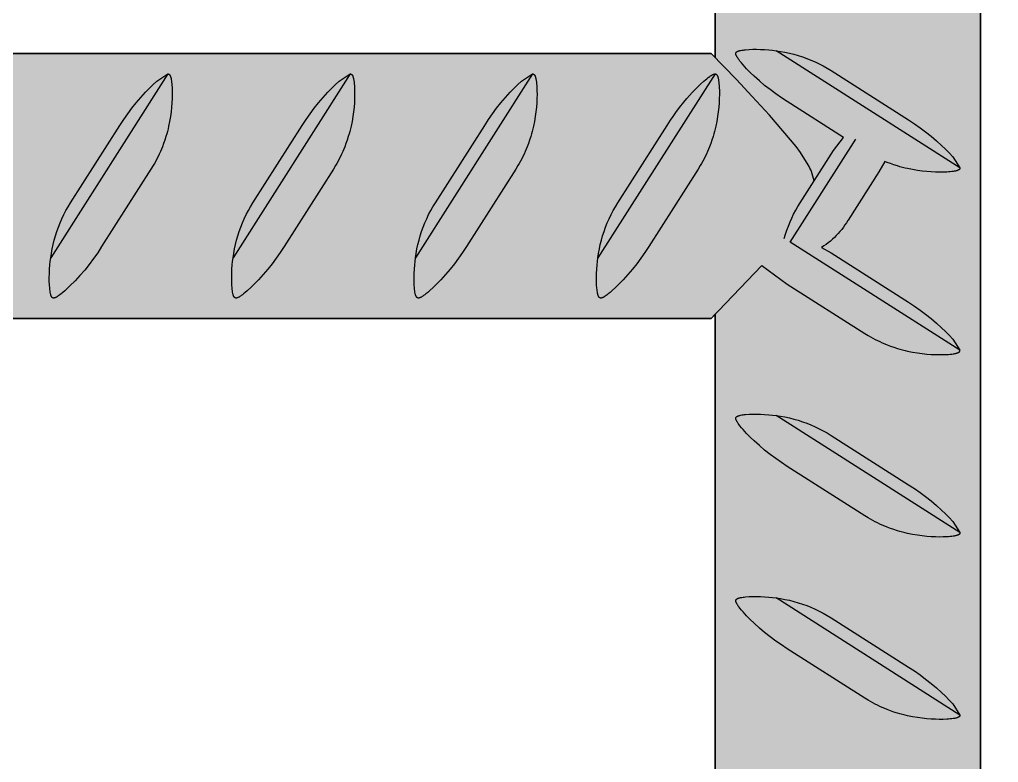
# Model space of a CAD drawing. Header units: millimetres. Extents: x 0 to 1192, y -689 to 404.
# Drawn here: x 345.6 to 404.6, y 158.2 to 203 of the extents above; entities that cross this region are included whole.
import ezdxf

# ---------------------------------------------------------------- set-up
doc = ezdxf.new("R2010")
doc.units = ezdxf.units.MM
doc.layers.add('Blocks', color=7, linetype='Continuous')
doc.layers.add('Blocks$Fill', color=7, linetype='Continuous', true_color=0xffffff)
doc.layers.add('Blocks$Inner', color=7, linetype='Continuous', lineweight=25, true_color=0x007f00)
doc.layers.add('Blocks$Outline', color=7, linetype='Continuous', lineweight=35, true_color=0xff3f3f)

# ---------------------------------------------------------------- blocks, each defined once
blk = doc.blocks.new('Rebar Side Table Front')
at = {"layer": 'Blocks$Fill'}
h = blk.add_hatch(color=256, dxfattribs=at)
h.paths.add_polyline_path([(387.521, 3), (387.522, 1.932), (387.526, 1.864), (387.532, 1.795), (387.54, 1.728), (387.55, 1.66), (387.563, 1.593), (387.578, 1.526), (387.595, 1.46), (387.615, 1.395), (387.637, 1.33), (387.661, 1.266), (387.687, 1.203), (387.715, 1.141), (387.745, 1.08), (387.778, 1.02), (387.812, 0.961), (387.849, 0.903), (387.887, 0.847), (387.928, 0.792), (387.97, 0.738), (388.014, 0.686), (388.06, 0.635), (388.107, 0.586), (388.156, 0.538), (388.207, 0.493), (388.259, 0.449), (388.313, 0.406), (388.368, 0.366), (388.424, 0.328), (388.482, 0.291), (388.541, 0.257), (388.601, 0.224), (388.662, 0.194), (388.724, 0.166), (388.787, 0.139), (388.851, 0.115), (388.916, 0.094), (388.982, 0.074), (389.048, 0.057), (389.114, 0.042), (389.181, 0.029), (389.249, 0.019), (389.317, 0.01), (389.385, 0.005), (389.453, 0.001), (389.521, 0), (401.589, 0.001), (401.658, 0.005), (401.726, 0.01), (401.794, 0.019), (401.861, 0.029), (401.928, 0.042), (401.995, 0.057), (402.061, 0.074), (402.126, 0.094), (402.191, 0.115), (402.255, 0.139), (402.318, 0.166), (402.38, 0.194), (402.441, 0.224), (402.501, 0.257), (402.56, 0.291), (402.618, 0.328), (402.675, 0.366), (402.73, 0.406), (402.783, 0.449), (402.836, 0.493), (402.886, 0.538), (402.935, 0.586), (402.983, 0.635), (403.029, 0.686), (403.073, 0.738), (403.115, 0.792), (403.155, 0.847), (403.194, 0.903), (403.23, 0.961), (403.265, 1.02), (403.297, 1.08), (403.327, 1.141), (403.356, 1.203), (403.382, 1.266), (403.406, 1.33), (403.427, 1.395), (403.447, 1.46), (403.464, 1.526), (403.479, 1.593), (403.492, 1.66), (403.503, 1.728), (403.511, 1.795), (403.517, 1.864), (403.52, 1.932), (403.521, 3), (403.521, 386), (452.521, 386), (453.521, 387), (453.521, 403), (452.521, 404), (228.521, 404), (4.521, 404), (3.521, 403), (3.521, 387), (4.521, 386), (53.521, 386), (53.521, 3), (53.522, 1.932), (53.532, 1.795), (53.54, 1.728), (53.55, 1.66), (53.563, 1.593), (53.578, 1.526), (53.595, 1.46), (53.615, 1.395), (53.637, 1.33), (53.661, 1.266), (53.687, 1.203), (53.715, 1.141), (53.745, 1.08), (53.778, 1.02), (53.812, 0.961), (53.849, 0.903), (53.887, 0.847), (53.928, 0.792), (53.97, 0.738), (54.014, 0.686), (54.059, 0.635), (54.107, 0.586), (54.156, 0.538), (54.207, 0.493), (54.259, 0.449), (54.313, 0.406), (54.368, 0.366), (54.424, 0.328), (54.482, 0.291), (54.541, 0.257), (54.601, 0.224), (54.662, 0.194), (54.724, 0.166), (54.787, 0.139), (54.851, 0.115), (54.916, 0.094), (54.982, 0.074), (55.048, 0.057), (55.114, 0.042), (55.181, 0.029), (55.249, 0.019), (55.317, 0.01), (55.385, 0.005), (55.453, 0.001), (55.521, 0), (67.589, 0.001), (67.658, 0.005), (67.726, 0.01), (67.794, 0.019), (67.861, 0.029), (67.928, 0.042), (67.995, 0.057), (68.061, 0.074), (68.126, 0.094), (68.191, 0.115), (68.255, 0.139), (68.318, 0.166), (68.38, 0.194), (68.441, 0.224), (68.501, 0.257), (68.56, 0.291), (68.618, 0.328), (68.675, 0.366), (68.73, 0.406), (68.783, 0.449), (68.836, 0.493), (68.886, 0.538), (68.935, 0.586), (68.983, 0.635), (69.029, 0.686), (69.073, 0.738), (69.115, 0.792), (69.155, 0.847), (69.194, 0.903), (69.23, 0.961), (69.265, 1.02), (69.297, 1.08), (69.327, 1.141), (69.356, 1.203), (69.382, 1.266), (69.406, 1.33), (69.427, 1.395), (69.447, 1.46), (69.464, 1.526), (69.479, 1.593), (69.492, 1.66), (69.503, 1.728), (69.511, 1.795), (69.517, 1.864), (69.52, 1.932), (69.521, 2), (69.521, 3), (69.521, 185.263), (69.771, 185), (72.617, 185), (387.271, 185), (387.521, 185.263)], flags=0)
h.paths.add_polyline_path([(387.521, 200.74), (387.271, 201), (94.617, 201), (69.771, 201), (69.521, 200.741), (69.521, 370.266), (69.771, 370), (72.617, 370), (387.271, 370), (387.521, 370.266)], flags=0)
at = {"layer": 'Blocks$Inner'}
for p, q in [((387.521, 370.266), (387.521, 200.74)), ((387.521, 185.263), (387.521, 3))]:
    blk.add_line(p, q, dxfattribs=at)
for points in [[(396.016, 397), (399.178, 394.986), (399.53, 394.756), (399.875, 394.516), (400.212, 394.264), (400.541, 394.003), (400.861, 393.732), (401.174, 393.451), (401.405, 393.228), (401.63, 392.998), (401.846, 392.76), (402.28, 392.094), (394.578, 397), (396.016, 397), (403.521, 397), (403.521, 3)], [(393.482, 193.308), (393.322, 193.878), (393.279, 193.981), (393.233, 194.083), (393.184, 194.183), (393.132, 194.282), (392.663, 195.026), (392.406, 195.375), (390.792, 197.277), (389.753, 198.404), (388.795, 199.416), (387.271, 201), (94.617, 201), (83.617, 201), (72.617, 201), (69.771, 201), (68.564, 199.748)], [(391.686, 189.842), (391.76, 190.093), (391.842, 190.342), (391.932, 190.587), (392.031, 190.83), (392.137, 191.069), (392.251, 191.304), (392.373, 191.536), (392.503, 191.763), (392.64, 191.986), (394.654, 195.148), (395.261, 195.924), (391.864, 198.088), (391.512, 198.318), (391.168, 198.558), (390.831, 198.81), (390.502, 199.071), (390.181, 199.342), (389.869, 199.624), (389.637, 199.846), (389.413, 200.076), (389.196, 200.314), (389.103, 200.422), (389.013, 200.533), (388.962, 200.6), (388.912, 200.668), (388.875, 200.722), (388.858, 200.749), (388.84, 200.777), (388.827, 200.8), (388.814, 200.823), (388.802, 200.847), (388.796, 200.859), (388.791, 200.871), (388.787, 200.88), (388.783, 200.889), (388.78, 200.898), (388.776, 200.908), (388.773, 200.917), (388.771, 200.926), (388.768, 200.936), (388.767, 200.941), (388.766, 200.946), (388.765, 200.953), (388.763, 200.96), (388.763, 200.964), (388.763, 200.968), (388.762, 200.972), (388.762, 200.975), (388.762, 200.979), (388.762, 200.983), (388.762, 200.987), (388.762, 200.99), (388.762, 200.994), (388.762, 200.998), (388.763, 201.002), (388.763, 201.005), (388.764, 201.009), (388.765, 201.012), (388.765, 201.015), (388.766, 201.018), (388.767, 201.021), (388.768, 201.025), (388.769, 201.028), (388.77, 201.031), (388.772, 201.034), (388.773, 201.037), (388.774, 201.04), (388.776, 201.043), (388.777, 201.046), (388.779, 201.049), (388.781, 201.052), (388.782, 201.054), (388.784, 201.057), (388.787, 201.06), (388.789, 201.063), (388.791, 201.066), (388.794, 201.069), (388.796, 201.072), (388.799, 201.074), (388.801, 201.077), (388.804, 201.08), (388.807, 201.082), (388.81, 201.084), (388.813, 201.087), (388.816, 201.089), (388.819, 201.091), (388.825, 201.096), (388.828, 201.099), (388.832, 201.101), (388.836, 201.104), (388.84, 201.106), (388.849, 201.111), (388.857, 201.115), (388.865, 201.119), (388.874, 201.123), (388.882, 201.127), (388.891, 201.131), (388.903, 201.135), (388.914, 201.14), (388.926, 201.144), (388.938, 201.148), (388.962, 201.155), (388.986, 201.161), (389.013, 201.168), (389.041, 201.174), (389.119, 201.189), (389.197, 201.201), (389.275, 201.211), (389.353, 201.219), (389.562, 201.235), (389.779, 201.243), (390.006, 201.245), (390.242, 201.24), (390.502, 201.228), (390.762, 201.208), (390.975, 201.186), (391.189, 201.159)], [(354.507, 199.759), (354.511, 199.759), (354.515, 199.759), (354.519, 199.759), (354.523, 199.758), (354.527, 199.758), (354.531, 199.758), (354.534, 199.757), (354.538, 199.756), (354.542, 199.756), (354.546, 199.755), (354.549, 199.754), (354.553, 199.753), (354.556, 199.751), (354.56, 199.75), (354.563, 199.749), (354.566, 199.747), (354.568, 199.746), (354.57, 199.745), (354.573, 199.743), (354.577, 199.742), (354.58, 199.739), (354.583, 199.737), (354.586, 199.735), (354.589, 199.733), (354.592, 199.73), (354.595, 199.728), (354.598, 199.725), (354.601, 199.722), (354.604, 199.72), (354.606, 199.717), (354.609, 199.714), (354.612, 199.711), (354.614, 199.708), (354.617, 199.704), (354.62, 199.7), (354.623, 199.696), (354.626, 199.692), (354.629, 199.688), (354.631, 199.684), (354.634, 199.679), (354.636, 199.675), (354.641, 199.666), (354.646, 199.657), (354.65, 199.648), (354.654, 199.639), (354.659, 199.626), (354.664, 199.614), (354.669, 199.601), (354.673, 199.588), (354.681, 199.561), (354.688, 199.535), (354.699, 199.491), (354.708, 199.447), (354.716, 199.401), (354.723, 199.356), (354.736, 199.263), (354.746, 199.167), (354.755, 199.065), (354.762, 198.959), (354.77, 198.742), (354.772, 198.515), (354.767, 198.279), (354.755, 198.025), (354.735, 197.759), (354.705, 197.477), (354.666, 197.196), (354.615, 196.897), (354.554, 196.6), (354.518, 196.446), (354.479, 196.292), (354.437, 196.138), (354.392, 195.986), (354.325, 195.773), (354.251, 195.562), (354.18, 195.372), (354.119, 195.222), (354.056, 195.073), (353.989, 194.926), (353.919, 194.78), (353.849, 194.64), (353.776, 194.501), (353.7, 194.365), (353.621, 194.229), (353.488, 194.013), (350.513, 189.343), (350.276, 188.977), (350.027, 188.62), (349.765, 188.272), (349.492, 187.932), (349.207, 187.603), (348.911, 187.283), (348.604, 186.973), (348.287, 186.675), (348.179, 186.582), (348.068, 186.492), (348.001, 186.441), (347.933, 186.391), (347.879, 186.354), (347.852, 186.336), (347.824, 186.319), (347.801, 186.305), (347.778, 186.293), (347.754, 186.28), (347.742, 186.275), (347.73, 186.269), (347.721, 186.265), (347.712, 186.262), (347.703, 186.258), (347.693, 186.255), (347.684, 186.252), (347.675, 186.249), (347.665, 186.247), (347.66, 186.245), (347.656, 186.244), (347.648, 186.243), (347.641, 186.242), (347.637, 186.241), (347.633, 186.241), (347.629, 186.241), (347.626, 186.241), (347.622, 186.24), (347.618, 186.24), (347.614, 186.24), (347.611, 186.24), (347.607, 186.241), (347.603, 186.241), (347.599, 186.241), (347.596, 186.242), (347.592, 186.242), (347.589, 186.243), (347.586, 186.244), (347.583, 186.245), (347.58, 186.246), (347.576, 186.247), (347.573, 186.248), (347.57, 186.249), (347.567, 186.25), (347.564, 186.251), (347.561, 186.253), (347.558, 186.254), (347.555, 186.256), (347.552, 186.257), (347.55, 186.259), (347.547, 186.261), (347.544, 186.263), (347.541, 186.265), (347.538, 186.267), (347.535, 186.27), (347.532, 186.272), (347.529, 186.275), (347.527, 186.277), (347.524, 186.28), (347.522, 186.283), (347.519, 186.285), (347.517, 186.288), (347.514, 186.291), (347.512, 186.294), (347.51, 186.297), (347.505, 186.303), (347.503, 186.307), (347.5, 186.311), (347.497, 186.315), (347.495, 186.319), (347.49, 186.327), (347.486, 186.335), (347.482, 186.344), (347.478, 186.352), (347.474, 186.361), (347.47, 186.369), (347.466, 186.381), (347.461, 186.393), (347.457, 186.405), (347.453, 186.417), (347.446, 186.44), (347.44, 186.465), (347.433, 186.492), (347.427, 186.519), (347.412, 186.597), (347.4, 186.675), (347.39, 186.753), (347.382, 186.832), (347.367, 187.04), (347.358, 187.258), (347.356, 187.485), (347.361, 187.72), (347.373, 187.981), (347.393, 188.24), (347.415, 188.454), (347.442, 188.667)], [(365.507, 199.759), (365.511, 199.759), (365.515, 199.759), (365.519, 199.759), (365.523, 199.758), (365.527, 199.758), (365.531, 199.758), (365.534, 199.757), (365.538, 199.756), (365.542, 199.756), (365.546, 199.755), (365.549, 199.754), (365.553, 199.753), (365.556, 199.751), (365.56, 199.75), (365.563, 199.749), (365.566, 199.747), (365.568, 199.746), (365.57, 199.745), (365.573, 199.743), (365.577, 199.742), (365.58, 199.739), (365.583, 199.737), (365.586, 199.735), (365.589, 199.733), (365.592, 199.73), (365.595, 199.728), (365.598, 199.725), (365.601, 199.722), (365.604, 199.72), (365.606, 199.717), (365.609, 199.714), (365.612, 199.711), (365.614, 199.708), (365.617, 199.704), (365.62, 199.7), (365.623, 199.696), (365.626, 199.692), (365.629, 199.688), (365.631, 199.684), (365.634, 199.679), (365.636, 199.675), (365.641, 199.666), (365.646, 199.657), (365.65, 199.648), (365.654, 199.639), (365.659, 199.626), (365.664, 199.614), (365.669, 199.601), (365.673, 199.588), (365.681, 199.561), (365.688, 199.535), (365.699, 199.491), (365.708, 199.447), (365.716, 199.401), (365.723, 199.356), (365.736, 199.263), (365.746, 199.167), (365.755, 199.065), (365.762, 198.959), (365.77, 198.742), (365.772, 198.515), (365.767, 198.279), (365.755, 198.025), (365.735, 197.759), (365.705, 197.477), (365.666, 197.196), (365.615, 196.897), (365.554, 196.6), (365.518, 196.446), (365.479, 196.292), (365.437, 196.138), (365.392, 195.986), (365.325, 195.773), (365.251, 195.562), (365.18, 195.372), (365.119, 195.222), (365.056, 195.073), (364.989, 194.926), (364.919, 194.78), (364.849, 194.64), (364.776, 194.501), (364.7, 194.365), (364.621, 194.229), (364.488, 194.013), (361.513, 189.343), (361.283, 188.991), (361.043, 188.646), (360.791, 188.309), (360.53, 187.98), (360.259, 187.659), (359.978, 187.347), (359.755, 187.115), (359.525, 186.891), (359.287, 186.675), (359.179, 186.582), (359.068, 186.492), (359.001, 186.441), (358.933, 186.391), (358.879, 186.354), (358.852, 186.336), (358.824, 186.319), (358.801, 186.305), (358.778, 186.293), (358.754, 186.28), (358.742, 186.275), (358.73, 186.269), (358.721, 186.265), (358.712, 186.262), (358.703, 186.258), (358.693, 186.255), (358.684, 186.252), (358.675, 186.249), (358.665, 186.247), (358.66, 186.245), (358.656, 186.244), (358.648, 186.243), (358.641, 186.242), (358.637, 186.241), (358.633, 186.241), (358.629, 186.241), (358.626, 186.241), (358.622, 186.24), (358.618, 186.24), (358.614, 186.24), (358.611, 186.24), (358.607, 186.241), (358.603, 186.241), (358.599, 186.241), (358.596, 186.242), (358.592, 186.242), (358.589, 186.243), (358.586, 186.244), (358.583, 186.245), (358.58, 186.246), (358.576, 186.247), (358.573, 186.248), (358.57, 186.249), (358.567, 186.25), (358.564, 186.251), (358.561, 186.253), (358.558, 186.254), (358.555, 186.256), (358.552, 186.257), (358.55, 186.259), (358.547, 186.261), (358.544, 186.263), (358.541, 186.265), (358.538, 186.267), (358.535, 186.27), (358.532, 186.272), (358.529, 186.275), (358.527, 186.277), (358.524, 186.28), (358.522, 186.283), (358.519, 186.285), (358.517, 186.288), (358.514, 186.291), (358.512, 186.294), (358.51, 186.297), (358.505, 186.303), (358.503, 186.307), (358.5, 186.311), (358.497, 186.315), (358.495, 186.319), (358.49, 186.327), (358.486, 186.335), (358.482, 186.344), (358.478, 186.352), (358.474, 186.361), (358.47, 186.369), (358.466, 186.381), (358.461, 186.393), (358.457, 186.405), (358.453, 186.417), (358.446, 186.44), (358.44, 186.465), (358.433, 186.492), (358.427, 186.519), (358.412, 186.597), (358.4, 186.675), (358.39, 186.753), (358.382, 186.832), (358.367, 187.04), (358.358, 187.258), (358.356, 187.485), (358.361, 187.72), (358.373, 187.981), (358.393, 188.24), (358.415, 188.454), (358.442, 188.667)], [(376.507, 199.759), (376.511, 199.759), (376.515, 199.759), (376.519, 199.759), (376.523, 199.758), (376.527, 199.758), (376.531, 199.758), (376.534, 199.757), (376.538, 199.756), (376.542, 199.756), (376.546, 199.755), (376.549, 199.754), (376.553, 199.753), (376.556, 199.751), (376.56, 199.75), (376.563, 199.749), (376.566, 199.747), (376.568, 199.746), (376.57, 199.745), (376.573, 199.743), (376.577, 199.742), (376.58, 199.739), (376.583, 199.737), (376.586, 199.735), (376.589, 199.733), (376.592, 199.73), (376.595, 199.728), (376.598, 199.725), (376.601, 199.722), (376.604, 199.72), (376.606, 199.717), (376.609, 199.714), (376.612, 199.711), (376.614, 199.708), (376.617, 199.704), (376.62, 199.7), (376.623, 199.696), (376.626, 199.692), (376.629, 199.688), (376.631, 199.684), (376.634, 199.679), (376.636, 199.675), (376.641, 199.666), (376.646, 199.657), (376.65, 199.648), (376.654, 199.639), (376.659, 199.626), (376.664, 199.614), (376.669, 199.601), (376.673, 199.588), (376.681, 199.561), (376.688, 199.535), (376.699, 199.491), (376.708, 199.447), (376.716, 199.401), (376.723, 199.356), (376.736, 199.263), (376.746, 199.167), (376.755, 199.065), (376.762, 198.959), (376.77, 198.742), (376.772, 198.515), (376.767, 198.279), (376.755, 198.025), (376.735, 197.759), (376.705, 197.477), (376.666, 197.196), (376.615, 196.897), (376.554, 196.6), (376.518, 196.446), (376.479, 196.292), (376.437, 196.138), (376.392, 195.986), (376.325, 195.773), (376.251, 195.562), (376.18, 195.372), (376.119, 195.222), (376.056, 195.073), (375.989, 194.926), (375.919, 194.78), (375.849, 194.64), (375.776, 194.501), (375.7, 194.365), (375.621, 194.229), (375.488, 194.013), (372.513, 189.343), (372.283, 188.991), (372.043, 188.646), (371.791, 188.309), (371.53, 187.98), (371.259, 187.659), (370.978, 187.347), (370.755, 187.115), (370.525, 186.891), (370.287, 186.675), (370.179, 186.582), (370.068, 186.492), (370.001, 186.441), (369.933, 186.391), (369.879, 186.354), (369.852, 186.336), (369.824, 186.319), (369.801, 186.305), (369.778, 186.293), (369.754, 186.28), (369.742, 186.275), (369.73, 186.269), (369.721, 186.265), (369.712, 186.262), (369.703, 186.258), (369.693, 186.255), (369.684, 186.252), (369.675, 186.249), (369.665, 186.247), (369.66, 186.245), (369.656, 186.244), (369.648, 186.243), (369.641, 186.242), (369.637, 186.241), (369.633, 186.241), (369.629, 186.241), (369.626, 186.241), (369.622, 186.24), (369.618, 186.24), (369.614, 186.24), (369.611, 186.24), (369.607, 186.241), (369.603, 186.241), (369.599, 186.241), (369.596, 186.242), (369.592, 186.242), (369.589, 186.243), (369.586, 186.244), (369.583, 186.245), (369.58, 186.246), (369.576, 186.247), (369.573, 186.248), (369.57, 186.249), (369.567, 186.25), (369.564, 186.251), (369.561, 186.253), (369.558, 186.254), (369.555, 186.256), (369.552, 186.257), (369.55, 186.259), (369.547, 186.261), (369.544, 186.263), (369.541, 186.265), (369.538, 186.267), (369.535, 186.27), (369.532, 186.272), (369.529, 186.275), (369.527, 186.277), (369.524, 186.28), (369.522, 186.283), (369.519, 186.285), (369.517, 186.288), (369.514, 186.291), (369.512, 186.294), (369.51, 186.297), (369.505, 186.303), (369.503, 186.307), (369.5, 186.311), (369.497, 186.315), (369.495, 186.319), (369.49, 186.327), (369.486, 186.335), (369.482, 186.344), (369.478, 186.352), (369.474, 186.361), (369.47, 186.369), (369.466, 186.381), (369.461, 186.393), (369.457, 186.405), (369.453, 186.417), (369.446, 186.44), (369.44, 186.465), (369.433, 186.492), (369.427, 186.519), (369.412, 186.597), (369.4, 186.675), (369.39, 186.753), (369.382, 186.832), (369.367, 187.04), (369.358, 187.258), (369.356, 187.485), (369.361, 187.72), (369.373, 187.981), (369.393, 188.24), (369.415, 188.454), (369.442, 188.667)], [(387.507, 199.759), (387.511, 199.759), (387.515, 199.759), (387.519, 199.759), (387.523, 199.758), (387.527, 199.758), (387.531, 199.758), (387.534, 199.757), (387.538, 199.756), (387.542, 199.756), (387.546, 199.755), (387.549, 199.754), (387.553, 199.753), (387.556, 199.751), (387.56, 199.75), (387.563, 199.749), (387.566, 199.747), (387.568, 199.746), (387.57, 199.745), (387.573, 199.743), (387.577, 199.742), (387.58, 199.739), (387.583, 199.737), (387.586, 199.735), (387.589, 199.733), (387.592, 199.73), (387.595, 199.728), (387.598, 199.725), (387.601, 199.722), (387.604, 199.72), (387.606, 199.717), (387.609, 199.714), (387.612, 199.711), (387.614, 199.708), (387.617, 199.704), (387.62, 199.7), (387.623, 199.696), (387.626, 199.692), (387.629, 199.688), (387.631, 199.684), (387.634, 199.679), (387.636, 199.675), (387.641, 199.666), (387.646, 199.657), (387.65, 199.648), (387.654, 199.639), (387.659, 199.626), (387.664, 199.614), (387.669, 199.601), (387.673, 199.588), (387.681, 199.561), (387.688, 199.535), (387.699, 199.491), (387.708, 199.447), (387.716, 199.401), (387.723, 199.356), (387.736, 199.263), (387.746, 199.167), (387.755, 199.065), (387.762, 198.959), (387.77, 198.742), (387.772, 198.515), (387.767, 198.279), (387.755, 198.025), (387.735, 197.759), (387.705, 197.477), (387.666, 197.196), (387.615, 196.897), (387.554, 196.6), (387.518, 196.446), (387.479, 196.292), (387.437, 196.138), (387.392, 195.986), (387.325, 195.773), (387.251, 195.562), (387.18, 195.372), (387.119, 195.222), (387.056, 195.073), (386.989, 194.926), (386.919, 194.78), (386.849, 194.64), (386.776, 194.501), (386.7, 194.365), (386.621, 194.229), (386.488, 194.013), (383.513, 189.343), (383.283, 188.991), (383.043, 188.646), (382.791, 188.309), (382.53, 187.98), (382.259, 187.659), (381.978, 187.347), (381.755, 187.115), (381.525, 186.891), (381.287, 186.675), (381.179, 186.582), (381.068, 186.492), (381.001, 186.441), (380.933, 186.391), (380.879, 186.354), (380.852, 186.336), (380.824, 186.319), (380.801, 186.305), (380.778, 186.293), (380.754, 186.28), (380.742, 186.275), (380.73, 186.269), (380.721, 186.265), (380.712, 186.262), (380.703, 186.258), (380.693, 186.255), (380.684, 186.252), (380.675, 186.249), (380.665, 186.247), (380.66, 186.245), (380.656, 186.244), (380.648, 186.243), (380.641, 186.242), (380.637, 186.241), (380.633, 186.241), (380.629, 186.241), (380.626, 186.241), (380.622, 186.24), (380.618, 186.24), (380.614, 186.24), (380.611, 186.24), (380.607, 186.241), (380.603, 186.241), (380.599, 186.241), (380.596, 186.242), (380.592, 186.242), (380.589, 186.243), (380.586, 186.244), (380.583, 186.245), (380.58, 186.246), (380.576, 186.247), (380.573, 186.248), (380.57, 186.249), (380.567, 186.25), (380.564, 186.251), (380.561, 186.253), (380.558, 186.254), (380.555, 186.256), (380.552, 186.257), (380.55, 186.259), (380.547, 186.261), (380.544, 186.263), (380.541, 186.265), (380.538, 186.267), (380.535, 186.27), (380.532, 186.272), (380.529, 186.275), (380.527, 186.277), (380.524, 186.28), (380.522, 186.283), (380.519, 186.285), (380.517, 186.288), (380.514, 186.291), (380.512, 186.294), (380.51, 186.297), (380.505, 186.303), (380.503, 186.307), (380.5, 186.311), (380.497, 186.315), (380.495, 186.319), (380.49, 186.327), (380.486, 186.335), (380.482, 186.344), (380.478, 186.352), (380.474, 186.361), (380.47, 186.369), (380.466, 186.381), (380.461, 186.393), (380.457, 186.405), (380.453, 186.417), (380.446, 186.44), (380.44, 186.465), (380.433, 186.492), (380.427, 186.519), (380.412, 186.597), (380.4, 186.675), (380.39, 186.753), (380.382, 186.832), (380.367, 187.04), (380.358, 187.258), (380.356, 187.485), (380.361, 187.72), (380.373, 187.981), (380.393, 188.24), (380.415, 188.454), (380.442, 188.667)], [(402.28, 194.094), (402.281, 194.09), (402.28, 194.086), (402.28, 194.082), (402.28, 194.078), (402.28, 194.074), (402.279, 194.07), (402.279, 194.067), (402.278, 194.063), (402.277, 194.059), (402.276, 194.056), (402.275, 194.052), (402.274, 194.048), (402.273, 194.045), (402.272, 194.041), (402.27, 194.038), (402.269, 194.035), (402.268, 194.033), (402.267, 194.031), (402.265, 194.028), (402.263, 194.024), (402.261, 194.021), (402.259, 194.018), (402.257, 194.015), (402.254, 194.012), (402.252, 194.009), (402.249, 194.006), (402.247, 194.003), (402.244, 194), (402.241, 193.997), (402.238, 193.995), (402.235, 193.992), (402.233, 193.99), (402.23, 193.987), (402.226, 193.984), (402.222, 193.981), (402.218, 193.978), (402.214, 193.975), (402.209, 193.972), (402.205, 193.97), (402.201, 193.967), (402.197, 193.965), (402.188, 193.96), (402.179, 193.955), (402.17, 193.951), (402.161, 193.947), (402.148, 193.942), (402.135, 193.937), (402.122, 193.932), (402.109, 193.928), (402.083, 193.92), (402.056, 193.913), (402.013, 193.902), (401.968, 193.893), (401.923, 193.885), (401.878, 193.878), (401.784, 193.865), (401.689, 193.855), (401.586, 193.846), (401.481, 193.84), (401.263, 193.831), (401.036, 193.829), (400.8, 193.834), (400.546, 193.846), (400.281, 193.866), (399.999, 193.896), (399.718, 193.935), (399.419, 193.986), (399.122, 194.047), (398.967, 194.083), (398.813, 194.122), (398.66, 194.164), (398.507, 194.209), (398.294, 194.276), (398.083, 194.35), (397.893, 194.421), (397.748, 194.48), (397.382, 193.847), (395.536, 190.948), (395.521, 190.925), (395.435, 190.786), (395.343, 190.649), (395.248, 190.516), (395.148, 190.386), (395.044, 190.26), (394.935, 190.136), (394.823, 190.017), (394.707, 189.901), (394.587, 189.79), (394.463, 189.682), (394.336, 189.578), (394.206, 189.479), (394.072, 189.384), (393.935, 189.294), (394.508, 188.961), (399.178, 185.986), (399.53, 185.756), (399.875, 185.516), (400.212, 185.264), (400.541, 185.003), (400.861, 184.732), (401.174, 184.451), (401.405, 184.228), (401.63, 183.998), (401.846, 183.76), (402.28, 183.094), (392.045, 189.613), (395.995, 195.815)], [(94.617, 185), (387.271, 185), (390.329, 188.214), (391.864, 187.088), (396.535, 184.113), (396.751, 183.98), (396.886, 183.901), (397.023, 183.825), (397.161, 183.752), (397.301, 183.682), (397.447, 183.612), (397.595, 183.545), (397.743, 183.482), (397.893, 183.421), (398.083, 183.35), (398.294, 183.276), (398.507, 183.209), (398.66, 183.164), (398.813, 183.122), (398.967, 183.083), (399.122, 183.047), (399.419, 182.986), (399.718, 182.935), (399.999, 182.896), (400.281, 182.866), (400.546, 182.846), (400.8, 182.834), (401.036, 182.829), (401.263, 182.831), (401.481, 182.84), (401.586, 182.846), (401.689, 182.855), (401.784, 182.865), (401.878, 182.878), (401.923, 182.885), (401.968, 182.893), (402.013, 182.902), (402.056, 182.913), (402.083, 182.92), (402.109, 182.928), (402.122, 182.932), (402.135, 182.937), (402.148, 182.942), (402.161, 182.947), (402.17, 182.951), (402.179, 182.955), (402.188, 182.96), (402.197, 182.965), (402.201, 182.967), (402.205, 182.97), (402.209, 182.972), (402.214, 182.975), (402.218, 182.978), (402.222, 182.981), (402.226, 182.984), (402.23, 182.987), (402.233, 182.99), (402.235, 182.992), (402.238, 182.995), (402.241, 182.997), (402.244, 183), (402.247, 183.003), (402.249, 183.006), (402.252, 183.009), (402.254, 183.012), (402.257, 183.015), (402.259, 183.018), (402.261, 183.021), (402.263, 183.024), (402.265, 183.028), (402.267, 183.031), (402.268, 183.033), (402.269, 183.035), (402.27, 183.038), (402.272, 183.041), (402.273, 183.045), (402.274, 183.048), (402.275, 183.052), (402.276, 183.056), (402.277, 183.059), (402.278, 183.063), (402.279, 183.067), (402.279, 183.07), (402.28, 183.074), (402.28, 183.078), (402.28, 183.082), (402.28, 183.086), (402.281, 183.09), (402.28, 183.094)], [(402.28, 172.094), (402.281, 172.09), (402.28, 172.086), (402.28, 172.082), (402.28, 172.078), (402.28, 172.074), (402.279, 172.07), (402.279, 172.067), (402.278, 172.063), (402.277, 172.059), (402.276, 172.056), (402.275, 172.052), (402.274, 172.048), (402.273, 172.045), (402.272, 172.041), (402.27, 172.038), (402.269, 172.035), (402.268, 172.033), (402.267, 172.031), (402.265, 172.028), (402.263, 172.024), (402.261, 172.021), (402.259, 172.018), (402.257, 172.015), (402.254, 172.012), (402.252, 172.009), (402.249, 172.006), (402.247, 172.003), (402.244, 172), (402.241, 171.997), (402.238, 171.995), (402.235, 171.992), (402.233, 171.99), (402.23, 171.987), (402.226, 171.984), (402.222, 171.981), (402.218, 171.978), (402.214, 171.975), (402.209, 171.972), (402.205, 171.97), (402.201, 171.967), (402.197, 171.965), (402.188, 171.96), (402.179, 171.955), (402.17, 171.951), (402.161, 171.947), (402.148, 171.942), (402.135, 171.937), (402.122, 171.932), (402.109, 171.928), (402.083, 171.92), (402.056, 171.913), (402.013, 171.902), (401.968, 171.893), (401.923, 171.885), (401.878, 171.878), (401.784, 171.865), (401.689, 171.855), (401.586, 171.846), (401.481, 171.84), (401.263, 171.831), (401.036, 171.829), (400.8, 171.834), (400.546, 171.846), (400.281, 171.866), (399.999, 171.896), (399.718, 171.935), (399.419, 171.986), (399.122, 172.047), (398.967, 172.083), (398.813, 172.122), (398.66, 172.164), (398.507, 172.209), (398.294, 172.276), (398.083, 172.35), (397.893, 172.421), (397.743, 172.482), (397.595, 172.545), (397.447, 172.612), (397.301, 172.682), (397.161, 172.752), (397.023, 172.825), (396.886, 172.901), (396.751, 172.98), (396.535, 173.113), (391.864, 176.088), (391.512, 176.318), (391.168, 176.558), (390.831, 176.81), (390.502, 177.071), (390.181, 177.342), (389.869, 177.624), (389.637, 177.846), (389.413, 178.076), (389.196, 178.314), (389.103, 178.422), (389.013, 178.533), (388.962, 178.6), (388.912, 178.668), (388.875, 178.722), (388.858, 178.749), (388.84, 178.777), (388.827, 178.8), (388.814, 178.823), (388.802, 178.847), (388.796, 178.859), (388.791, 178.871), (388.787, 178.88), (388.783, 178.889), (388.78, 178.898), (388.776, 178.908), (388.773, 178.917), (388.771, 178.926), (388.768, 178.936), (388.767, 178.941), (388.766, 178.946), (388.765, 178.953), (388.763, 178.96), (388.763, 178.964), (388.763, 178.968), (388.762, 178.972), (388.762, 178.975), (388.762, 178.979), (388.762, 178.983), (388.762, 178.987), (388.762, 178.99), (388.762, 178.994), (388.762, 178.998), (388.763, 179.002), (388.763, 179.005), (388.764, 179.009), (388.765, 179.012), (388.765, 179.015), (388.766, 179.018), (388.767, 179.021), (388.768, 179.025), (388.769, 179.028), (388.77, 179.031), (388.772, 179.034), (388.773, 179.037), (388.774, 179.04), (388.776, 179.043), (388.777, 179.046), (388.779, 179.049), (388.781, 179.052), (388.782, 179.054), (388.784, 179.057), (388.787, 179.06), (388.789, 179.063), (388.791, 179.066), (388.794, 179.069), (388.796, 179.072), (388.799, 179.074), (388.801, 179.077), (388.804, 179.08), (388.807, 179.082), (388.81, 179.084), (388.813, 179.087), (388.816, 179.089), (388.819, 179.091), (388.825, 179.096), (388.828, 179.099), (388.832, 179.101), (388.836, 179.104), (388.84, 179.106), (388.849, 179.111), (388.857, 179.115), (388.865, 179.119), (388.874, 179.123), (388.882, 179.127), (388.891, 179.131), (388.903, 179.135), (388.914, 179.14), (388.926, 179.144), (388.938, 179.148), (388.962, 179.155), (388.986, 179.161), (389.013, 179.168), (389.041, 179.174), (389.119, 179.189), (389.197, 179.201), (389.275, 179.211), (389.353, 179.219), (389.562, 179.235), (389.779, 179.243), (390.006, 179.245), (390.242, 179.24), (390.502, 179.228), (390.762, 179.208), (390.975, 179.186), (391.189, 179.159)], [(402.28, 161.094), (402.281, 161.09), (402.28, 161.086), (402.28, 161.082), (402.28, 161.078), (402.28, 161.074), (402.279, 161.07), (402.279, 161.067), (402.278, 161.063), (402.277, 161.059), (402.276, 161.056), (402.275, 161.052), (402.274, 161.048), (402.273, 161.045), (402.272, 161.041), (402.27, 161.038), (402.269, 161.035), (402.268, 161.033), (402.267, 161.031), (402.265, 161.028), (402.263, 161.024), (402.261, 161.021), (402.259, 161.018), (402.257, 161.015), (402.254, 161.012), (402.252, 161.009), (402.249, 161.006), (402.247, 161.003), (402.244, 161), (402.241, 160.997), (402.238, 160.995), (402.235, 160.992), (402.233, 160.99), (402.23, 160.987), (402.226, 160.984), (402.222, 160.981), (402.218, 160.978), (402.214, 160.975), (402.209, 160.972), (402.205, 160.97), (402.201, 160.967), (402.197, 160.965), (402.188, 160.96), (402.179, 160.955), (402.17, 160.951), (402.161, 160.947), (402.148, 160.942), (402.135, 160.937), (402.122, 160.932), (402.109, 160.928), (402.083, 160.92), (402.056, 160.913), (402.013, 160.902), (401.968, 160.893), (401.923, 160.885), (401.878, 160.878), (401.784, 160.865), (401.689, 160.855), (401.586, 160.846), (401.481, 160.84), (401.263, 160.831), (401.036, 160.829), (400.8, 160.834), (400.546, 160.846), (400.281, 160.866), (399.999, 160.896), (399.718, 160.935), (399.419, 160.986), (399.122, 161.047), (398.967, 161.083), (398.813, 161.122), (398.66, 161.164), (398.507, 161.209), (398.294, 161.276), (398.083, 161.35), (397.893, 161.421), (397.743, 161.482), (397.595, 161.545), (397.447, 161.612), (397.301, 161.682), (397.161, 161.752), (397.023, 161.825), (396.886, 161.901), (396.751, 161.98), (396.535, 162.113), (391.864, 165.088), (391.512, 165.318), (391.168, 165.558), (390.831, 165.81), (390.502, 166.071), (390.181, 166.342), (389.869, 166.624), (389.637, 166.846), (389.413, 167.076), (389.196, 167.314), (389.103, 167.422), (389.013, 167.533), (388.962, 167.6), (388.912, 167.668), (388.875, 167.722), (388.858, 167.749), (388.84, 167.777), (388.827, 167.8), (388.814, 167.823), (388.802, 167.847), (388.796, 167.859), (388.791, 167.871), (388.787, 167.88), (388.783, 167.889), (388.78, 167.898), (388.776, 167.908), (388.773, 167.917), (388.771, 167.926), (388.768, 167.936), (388.767, 167.941), (388.766, 167.946), (388.765, 167.953), (388.763, 167.96), (388.763, 167.964), (388.763, 167.968), (388.762, 167.972), (388.762, 167.975), (388.762, 167.979), (388.762, 167.983), (388.762, 167.987), (388.762, 167.99), (388.762, 167.994), (388.762, 167.998), (388.763, 168.002), (388.763, 168.005), (388.764, 168.009), (388.765, 168.012), (388.765, 168.015), (388.766, 168.018), (388.767, 168.021), (388.768, 168.025), (388.769, 168.028), (388.77, 168.031), (388.772, 168.034), (388.773, 168.037), (388.774, 168.04), (388.776, 168.043), (388.777, 168.046), (388.779, 168.049), (388.781, 168.052), (388.782, 168.054), (388.784, 168.057), (388.787, 168.06), (388.789, 168.063), (388.791, 168.066), (388.794, 168.069), (388.796, 168.072), (388.799, 168.074), (388.801, 168.077), (388.804, 168.08), (388.807, 168.082), (388.81, 168.084), (388.813, 168.087), (388.816, 168.089), (388.819, 168.091), (388.825, 168.096), (388.828, 168.099), (388.832, 168.101), (388.836, 168.104), (388.84, 168.106), (388.849, 168.111), (388.857, 168.115), (388.865, 168.119), (388.874, 168.123), (388.882, 168.127), (388.891, 168.131), (388.903, 168.135), (388.914, 168.14), (388.926, 168.144), (388.938, 168.148), (388.962, 168.155), (388.986, 168.161), (389.013, 168.168), (389.041, 168.174), (389.119, 168.189), (389.197, 168.201), (389.275, 168.211), (389.353, 168.219), (389.562, 168.235), (389.779, 168.243), (390.006, 168.245), (390.242, 168.24), (390.502, 168.228), (390.762, 168.208), (390.975, 168.186), (391.189, 168.159)]]:
    blk.add_lwpolyline(points, dxfattribs=at)
for points in [[(399.178, 196.986), (399.53, 196.756), (399.875, 196.516), (400.212, 196.264), (400.541, 196.003), (400.861, 195.732), (401.174, 195.451), (401.405, 195.228), (401.63, 194.998), (401.846, 194.76), (402.28, 194.094), (391.189, 201.159), (391.459, 201.119), (391.728, 201.07), (391.996, 201.012), (392.261, 200.946), (392.524, 200.87), (392.784, 200.786), (393.042, 200.693), (393.296, 200.592), (393.546, 200.482), (393.793, 200.364), (394.036, 200.238), (394.274, 200.103), (394.508, 199.961)], [(351.615, 196.657), (351.845, 197.008), (352.085, 197.353), (352.337, 197.69), (352.598, 198.019), (352.869, 198.34), (353.151, 198.652), (353.373, 198.884), (353.603, 199.108), (353.841, 199.325), (354.507, 199.759), (347.442, 188.667), (347.482, 188.938), (347.531, 189.207), (347.589, 189.474), (347.655, 189.739), (347.731, 190.002), (347.815, 190.263), (347.908, 190.52), (348.009, 190.774), (348.119, 191.025), (348.237, 191.271), (348.363, 191.514), (348.498, 191.752), (348.64, 191.986)], [(362.615, 196.657), (362.845, 197.008), (363.085, 197.353), (363.337, 197.69), (363.598, 198.019), (363.869, 198.34), (364.151, 198.652), (364.373, 198.884), (364.603, 199.108), (364.841, 199.325), (365.507, 199.759), (358.442, 188.667), (358.482, 188.938), (358.531, 189.207), (358.589, 189.474), (358.655, 189.739), (358.731, 190.002), (358.815, 190.263), (358.908, 190.52), (359.009, 190.774), (359.119, 191.025), (359.237, 191.271), (359.363, 191.514), (359.498, 191.752), (359.64, 191.986)], [(373.615, 196.657), (373.845, 197.008), (374.085, 197.353), (374.337, 197.69), (374.598, 198.019), (374.869, 198.34), (375.151, 198.652), (375.373, 198.884), (375.603, 199.108), (375.841, 199.325), (376.507, 199.759), (369.442, 188.667), (369.482, 188.938), (369.531, 189.207), (369.589, 189.474), (369.655, 189.739), (369.731, 190.002), (369.815, 190.263), (369.908, 190.52), (370.009, 190.774), (370.119, 191.025), (370.237, 191.271), (370.363, 191.514), (370.498, 191.752), (370.64, 191.986)], [(384.615, 196.657), (384.822, 196.974), (384.978, 197.201), (385.138, 197.425), (385.368, 197.731), (385.635, 198.065), (385.807, 198.269), (385.977, 198.462), (386.151, 198.652), (386.317, 198.827), (386.487, 198.997), (386.662, 199.163), (386.841, 199.325), (386.927, 199.399), (387.014, 199.471), (387.104, 199.541), (387.195, 199.608), (387.244, 199.643), (387.268, 199.658), (387.292, 199.673), (387.313, 199.686), (387.335, 199.698), (387.356, 199.71), (387.378, 199.721), (387.395, 199.729), (387.404, 199.733), (387.413, 199.736), (387.422, 199.74), (387.43, 199.743), (387.44, 199.746), (387.449, 199.749), (387.456, 199.751), (387.463, 199.753), (387.47, 199.754), (387.478, 199.756), (387.485, 199.757), (387.489, 199.757), (387.492, 199.758), (387.496, 199.758), (387.5, 199.759), (387.504, 199.759), (387.507, 199.759), (380.442, 188.667), (380.482, 188.938), (380.531, 189.207), (380.589, 189.474), (380.655, 189.739), (380.731, 190.002), (380.815, 190.263), (380.908, 190.52), (381.009, 190.774), (381.119, 191.025), (381.237, 191.271), (381.363, 191.514), (381.498, 191.752), (381.64, 191.986)], [(399.178, 174.986), (399.53, 174.756), (399.875, 174.516), (400.212, 174.264), (400.541, 174.003), (400.861, 173.732), (401.174, 173.451), (401.405, 173.228), (401.63, 172.998), (401.846, 172.76), (402.28, 172.094), (391.189, 179.159), (391.459, 179.119), (391.728, 179.07), (391.996, 179.012), (392.261, 178.946), (392.524, 178.87), (392.784, 178.786), (393.042, 178.693), (393.296, 178.592), (393.546, 178.482), (393.793, 178.364), (394.036, 178.238), (394.274, 178.103), (394.508, 177.961)], [(399.178, 163.986), (399.53, 163.756), (399.875, 163.516), (400.212, 163.264), (400.541, 163.003), (400.861, 162.732), (401.174, 162.451), (401.405, 162.228), (401.63, 161.998), (401.846, 161.76), (402.28, 161.094), (391.189, 168.159), (391.459, 168.119), (391.728, 168.07), (391.996, 168.012), (392.261, 167.946), (392.524, 167.87), (392.784, 167.786), (393.042, 167.693), (393.296, 167.592), (393.546, 167.482), (393.793, 167.364), (394.036, 167.238), (394.274, 167.103), (394.508, 166.961)]]:
    blk.add_lwpolyline(points, close=True, dxfattribs=at)
at = {"layer": 'Blocks$Outline'}
for points in [[(403.521, 3), (403.521, 386)], [(387.521, 370.266), (387.521, 200.74)], [(387.521, 200.74), (387.271, 201), (94.617, 201), (83.617, 201), (72.617, 201), (69.771, 201), (69.521, 200.741)], [(69.521, 185.263), (69.771, 185), (72.617, 185), (83.617, 185), (94.617, 185), (387.271, 185), (387.521, 185.263)], [(387.521, 185.263), (387.521, 3)]]:
    blk.add_lwpolyline(points, dxfattribs=at)

msp = doc.modelspace()

# ---------------------------------------------------------------- block references
at = {"layer": 'Blocks'}
msp.add_blockref('Rebar Side Table Front', (0, 0), dxfattribs=at)

doc.saveas('drawing.dxf')
